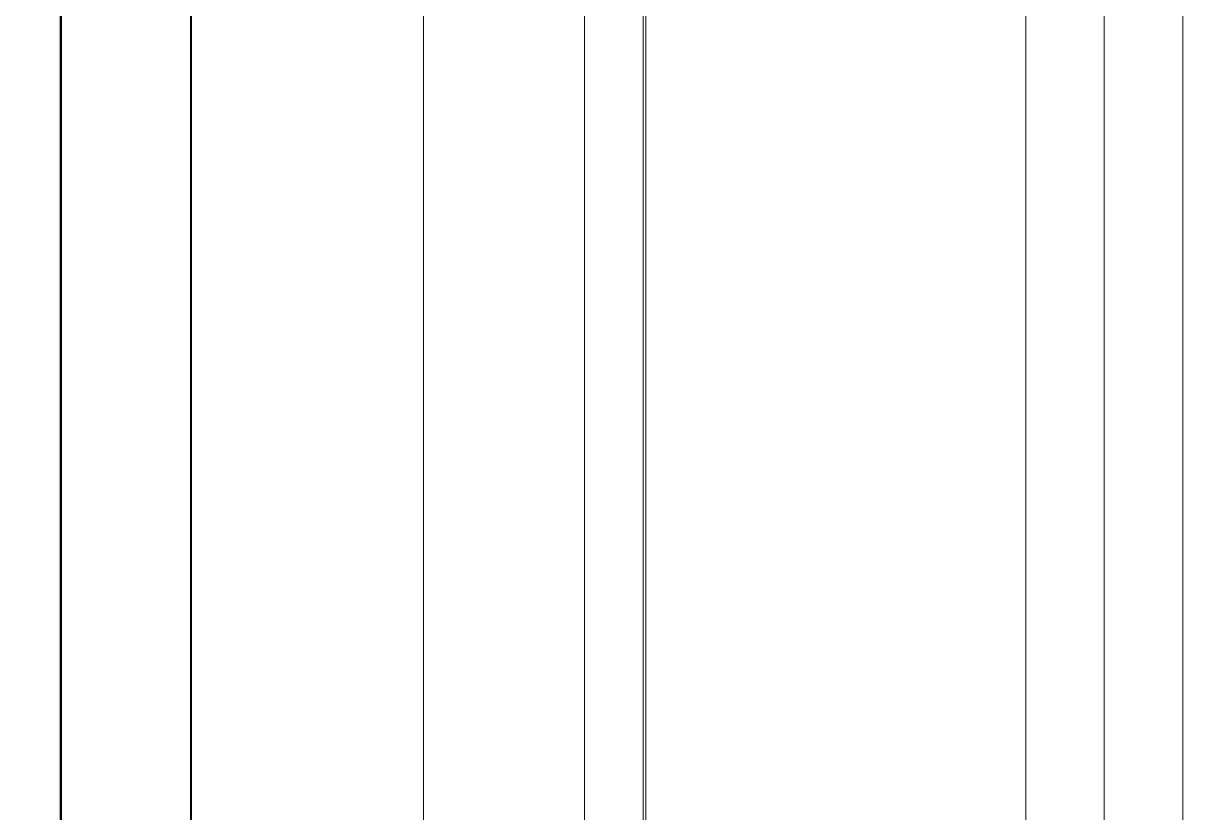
# Model space of a CAD drawing. Header units: millimetres. Extents: x 232323 to 272954, y -5343 to 8721.
# Drawn here: x 248792 to 249678, y -1549 to -946 of the extents above; entities that cross this region are included whole.
import ezdxf

# ---------------------------------------------------------------- set-up
doc = ezdxf.new("R2010")
doc.units = ezdxf.units.MM
doc.header["$MEASUREMENT"] = 0
doc.layers.get('0').update_dxf_attribs({"linetype": 'CONTINUOUS'})
doc.layers.add('A-DWXM-ELEV', color=8, linetype='CONTINUOUS', lineweight=18)
doc.layers.add('A-ELEV-LIN3', color=8, linetype='CONTINUOUS', lineweight=18)
doc.layers.add('A-XXXX-NPLT', color=144, linetype='CONTINUOUS', lineweight=15, plot=False)

msp = doc.modelspace()

# ---------------------------------------------------------------- linework, layer by layer
for p, q in [((248820.89, -2742.95), (248820.89, -560.95)), ((248821.49, -2742.35), (248821.49, -561.55)), ((248920.29, -2741.75), (248920.29, -613.6)), ((248920.89, -2742.95), (248920.89, -613))]:
    msp.add_line(p, q)
at = {"layer": 'A-DWXM-ELEV'}
msp.add_lwpolyline([(249220.89, -2768.95), (249265.89, -2768.95), (249265.89, -578.95), (249220.89, -578.95)], close=True, dxfattribs=at)
at = {"layer": 'A-ELEV-LIN3'}
for p, q in [((249097.89, -575.95), (249097.89, -2770.95)), ((249267.89, -575.95), (249267.89, -2770.95))]:
    msp.add_line(p, q, dxfattribs=at)
at = {"layer": 'A-XXXX-NPLT'}
for points in [[(249677.89, -3010.95), (249677.89, -170.95), (248237.89, -170.95), (248237.89, -3010.95)], [(249617.89, -2950.95), (249617.89, -230.95), (248297.89, -230.95), (248297.89, -2950.95)], [(249557.89, -2890.95), (249557.89, -290.95), (248357.89, -290.95), (248357.89, -2890.95)]]:
    msp.add_lwpolyline(points, close=True, dxfattribs=at)

doc.saveas('drawing.dxf')
